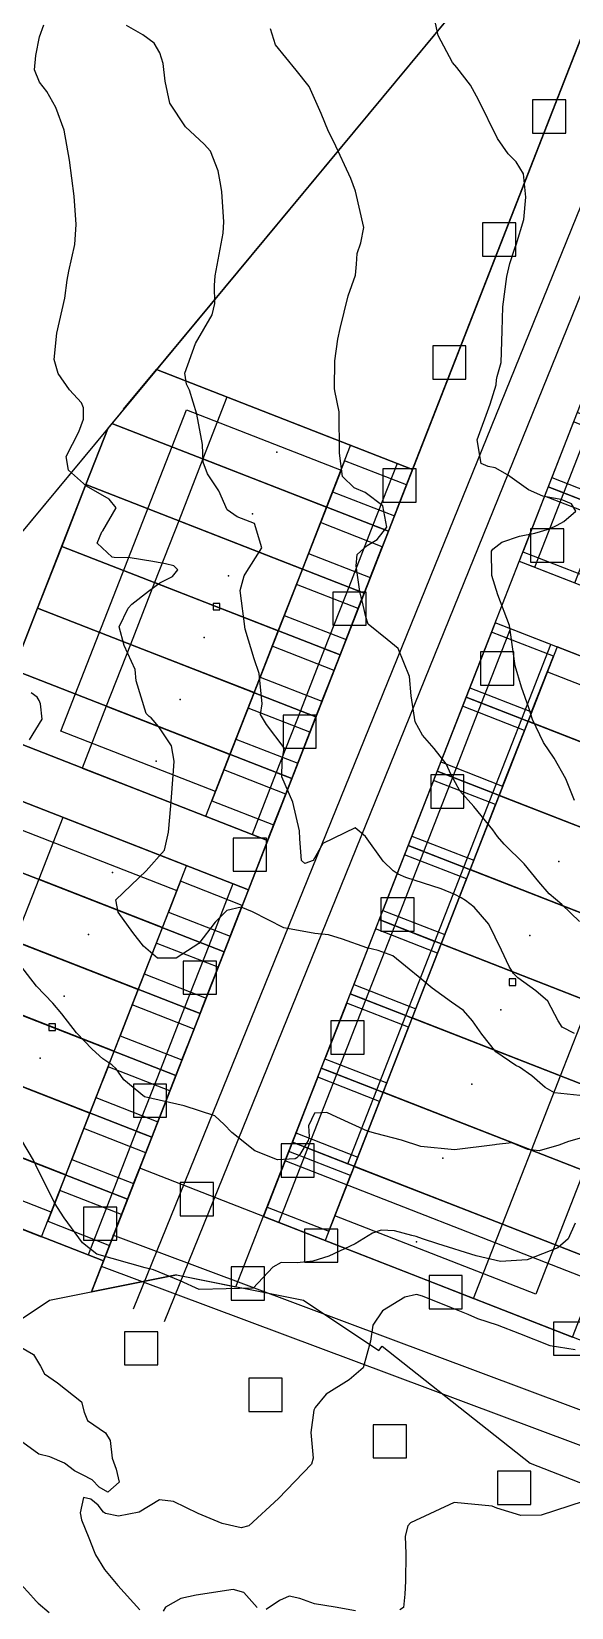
# Model space of a CAD drawing. Header units: feet. Extents: x 1313709 to 1317500, y 405869 to 411659.
# Drawn here: x 1315942.6 to 1316105.3, y 409114.9 to 409589.8 of the extents above; entities that cross this region are included whole.
import ezdxf

# ---------------------------------------------------------------- set-up
doc = ezdxf.new("R2010")
doc.units = ezdxf.units.FT
for name, color, linetype in [('A-BLDG-OTLN', 3, 'CONTINUOUS'), ('C-LOD', 30, 'CONTINUOUS'), ('C-PROP', 6, 'CONTINUOUS'), ('C-PVMT', 8, 'CONTINUOUS'), ('C-SWM', 92, 'CONTINUOUS'), ('C-TOPO-MAJR', 32, 'CONTINUOUS'), ('C-TOPO-SPOT', 7, 'CONTINUOUS'), ('C-UTIL', 4, 'CONTINUOUS'), ('L-PLNT-TREE', 90, 'CONTINUOUS')]:
    doc.layers.add(name, color=color, linetype=linetype)

msp = doc.modelspace()

# ---------------------------------------------------------------- linework, layer by layer
at = {"layer": 'A-BLDG-OTLN'}
for points in [[(1315994.25, 409461), (1316031.51, 409446.45), (1316038.78, 409465.08), (1316001.52, 409479.63), (1315994.25, 409461)], [(1315986.98, 409442.37), (1316024.24, 409427.82), (1316031.51, 409446.45), (1315994.25, 409461), (1315986.98, 409442.37)], [(1315979.71, 409423.74), (1316016.97, 409409.19), (1316024.24, 409427.82), (1315986.98, 409442.37), (1315979.71, 409423.74)], [(1315972.43, 409405.11), (1316009.69, 409390.56), (1316016.97, 409409.19), (1315979.71, 409423.74), (1315972.43, 409405.11)], [(1315965.16, 409386.48), (1316002.42, 409371.93), (1316009.69, 409390.56), (1315972.43, 409405.11), (1315965.16, 409386.48)], [(1316092.22, 409381.97), (1316136.93, 409364.51), (1316145.66, 409386.87), (1316100.95, 409404.33), (1316092.22, 409381.97)], [(1315957.89, 409367.85), (1315995.15, 409353.3), (1316002.42, 409371.93), (1315965.16, 409386.48), (1315957.89, 409367.85)], [(1316083.49, 409359.61), (1316128.2, 409342.16), (1316136.93, 409364.51), (1316092.22, 409381.97), (1316083.49, 409359.61)], [(1316074.76, 409337.26), (1316119.47, 409319.8), (1316128.2, 409342.16), (1316083.49, 409359.61), (1316074.76, 409337.26)], [(1315944.8, 409334.32), (1315982.06, 409319.77), (1315989.33, 409338.4), (1315952.07, 409352.95), (1315944.8, 409334.32)], [(1315937.52, 409315.69), (1315974.78, 409301.14), (1315982.06, 409319.77), (1315944.8, 409334.32), (1315937.52, 409315.69)], [(1316066.04, 409314.9), (1316110.75, 409297.44), (1316119.47, 409319.8), (1316074.76, 409337.26), (1316066.04, 409314.9)], [(1315930.25, 409297.05), (1315967.51, 409282.5), (1315974.78, 409301.14), (1315937.52, 409315.69), (1315930.25, 409297.05)], [(1316057.31, 409292.54), (1316102.02, 409275.09), (1316110.75, 409297.44), (1316066.04, 409314.9), (1316057.31, 409292.54)], [(1315922.97, 409278.42), (1315960.23, 409263.87), (1315967.51, 409282.5), (1315930.25, 409297.05), (1315922.97, 409278.42)], [(1316048.58, 409270.19), (1316093.29, 409252.73), (1316102.02, 409275.09), (1316057.31, 409292.54), (1316048.58, 409270.19)], [(1315915.7, 409259.79), (1315952.96, 409245.24), (1315960.23, 409263.87), (1315922.97, 409278.42), (1315915.7, 409259.79)], [(1316039.85, 409247.83), (1316084.56, 409230.37), (1316093.29, 409252.73), (1316048.58, 409270.19), (1316039.85, 409247.83)], [(1315908.43, 409241.16), (1315945.69, 409226.61), (1315952.96, 409245.24), (1315915.7, 409259.79), (1315908.43, 409241.16)], [(1316031.12, 409225.47), (1316061.71, 409213.53), (1316075.83, 409208.02), (1316084.56, 409230.37), (1316039.85, 409247.83), (1316031.12, 409225.47)]]:
    msp.add_lwpolyline(points, close=True, dxfattribs=at)
at = {"layer": 'C-LOD'}
msp.add_lwpolyline([(1316291.2, 409884.24), (1316216.73, 409772.84), (1315863.58, 409347.29), (1315852.13, 409339.64), (1315844.49, 409328.19), (1315828.99, 409312.67), (1315844.99, 409288.74), (1315852.6, 409250.47), (1315844.99, 409212.2), (1315827.76, 409173.4), (1315827.76, 409173.4), (1315835.16, 409145.07), (1315838.85, 409104.81)], dxfattribs=at)
at = {"layer": 'C-PROP'}
for points in [[(1315970.4, 409476.01), (1315980.29, 409487.92), (1316057.41, 409457.81), (1316052.89, 409446.24), (1316148.12, 409690.16), (1316216.73, 409772.84), (1315970.4, 409476.01)], [(1315966.83, 409471.71), (1316050.14, 409439.18), (1316057.41, 409457.81), (1315980.29, 409487.92), (1315966.83, 409471.71)], [(1315951.48, 409378.94), (1315989.3, 409475.82), (1316035.88, 409457.63), (1315998.06, 409360.76), (1315951.48, 409378.94)], [(1315959.03, 409453.28), (1316042.87, 409420.55), (1316050.14, 409439.18), (1315966.83, 409471.71), (1315965.7, 409470.34), (1315959.03, 409453.28)], [(1316098.32, 409452.58), (1316098.32, 409452.58), (1316098.32, 409452.58), (1316191.47, 409416.22), (1316200.2, 409438.57), (1316107.05, 409474.94), (1316098.32, 409452.58)], [(1315951.76, 409434.65), (1316035.59, 409401.92), (1316042.87, 409420.55), (1315959.03, 409453.28), (1315951.76, 409434.65)], [(1316089.59, 409430.23), (1316182.74, 409393.86), (1316191.47, 409416.22), (1316098.32, 409452.58), (1316089.59, 409430.23)], [(1315944.49, 409416.02), (1316028.32, 409383.29), (1316035.59, 409401.92), (1315951.76, 409434.65), (1315944.49, 409416.02)], [(1315937.21, 409397.39), (1316021.05, 409364.66), (1316028.32, 409383.29), (1315944.49, 409416.02), (1315937.21, 409397.39)], [(1315997.34, 409415.47), (1315999.34, 409415.47), (1315999.34, 409417.47), (1315997.34, 409417.47), (1315997.34, 409415.47)], [(1316073.59, 409389.24), (1316166.74, 409352.87), (1316175.47, 409375.23), (1316082.32, 409411.6), (1316073.59, 409389.24)], [(1315929.94, 409378.76), (1316013.77, 409346.03), (1316021.05, 409364.66), (1315937.21, 409397.39), (1315929.94, 409378.76)], [(1316034.03, 409232.92), (1316098.04, 409396.87), (1316158.59, 409373.23), (1316094.58, 409209.28), (1316034.03, 409232.92)], [(1316064.86, 409366.88), (1316158.01, 409330.52), (1316166.74, 409352.87), (1316073.59, 409389.24), (1316064.86, 409366.88)], [(1316056.14, 409344.53), (1316056.14, 409344.53), (1316056.14, 409344.53), (1316149.28, 409308.16), (1316158.01, 409330.52), (1316064.86, 409366.88), (1316056.14, 409344.53)], [(1315916.85, 409345.23), (1316000.68, 409312.5), (1316007.96, 409331.13), (1315924.12, 409363.86), (1315916.85, 409345.23)], [(1315902.02, 409252.25), (1315939.84, 409349.13), (1315986.42, 409330.95), (1315948.6, 409234.07), (1315902.02, 409252.25)], [(1315909.57, 409326.6), (1315993.41, 409293.87), (1315994.1, 409295.63), (1316000.68, 409312.5), (1315916.85, 409345.23), (1315909.57, 409326.6)], [(1316047.41, 409322.17), (1316047.41, 409322.17), (1316047.41, 409322.17), (1316140.56, 409285.8), (1316149.28, 409308.16), (1316056.14, 409344.53), (1316047.41, 409322.17)], [(1315902.3, 409307.96), (1315986.13, 409275.23), (1315992.72, 409292.11), (1315993.41, 409293.87), (1315909.57, 409326.6), (1315902.3, 409307.96)], [(1316038.68, 409299.81), (1316038.68, 409299.81), (1316038.68, 409299.81), (1316131.83, 409263.45), (1316140.56, 409285.8), (1316047.41, 409322.17), (1316038.68, 409299.81)], [(1315895.03, 409289.33), (1315978.86, 409256.6), (1315986.13, 409275.23), (1315902.3, 409307.96), (1315895.03, 409289.33)], [(1316086.58, 409302.36), (1316088.58, 409302.36), (1316088.58, 409304.36), (1316086.58, 409304.36), (1316086.58, 409302.36)], [(1316029.95, 409277.46), (1316123.1, 409241.09), (1316131.83, 409263.45), (1316038.68, 409299.81), (1316029.95, 409277.46)], [(1315947.88, 409288.78), (1315949.88, 409288.78), (1315949.88, 409290.78), (1315947.88, 409290.78), (1315947.88, 409288.78)], [(1315887.75, 409270.7), (1315971.59, 409237.97), (1315978.86, 409256.6), (1315895.03, 409289.33), (1315887.75, 409270.7)], [(1316021.22, 409255.1), (1316114.37, 409218.73), (1316123.1, 409241.09), (1316029.95, 409277.46), (1316021.22, 409255.1)], [(1315880.48, 409252.07), (1315964.32, 409219.34), (1315971.59, 409237.97), (1315887.75, 409270.7), (1315880.48, 409252.07)], [(1316012.5, 409232.74), (1316061.71, 409213.53), (1316105.64, 409196.38), (1316114.37, 409218.73), (1316021.22, 409255.1), (1316012.5, 409232.74)]]:
    msp.add_lwpolyline(points, close=True, dxfattribs=at)
at = {"layer": 'C-PVMT'}
for points in [[(1315960.68, 409210.03), (1315986.33, 409215.13), (1316004.23, 409211.57), (1316232.62, 409796.6), (1316216.73, 409772.84), (1316148.12, 409690.16), (1315960.68, 409210.03)], [(1316098.32, 409452.58), (1316102.97, 409450.76), (1316111.7, 409473.12), (1316107.05, 409474.94), (1316098.32, 409452.58)], [(1316098.32, 409452.58), (1316115.08, 409446.04), (1316123.81, 409468.4), (1316107.05, 409474.94), (1316098.32, 409452.58)], [(1316099.41, 409455.38), (1316118.04, 409448.1), (1316124.58, 409464.87), (1316105.96, 409472.14), (1316099.41, 409455.38)], [(1316033.33, 409451.11), (1316051.96, 409443.84), (1316055.59, 409453.15), (1316036.97, 409460.43), (1316033.33, 409451.11)], [(1316045.49, 409441), (1316050.14, 409439.18), (1316057.41, 409457.81), (1316052.76, 409459.63), (1316045.49, 409441)], [(1316089.59, 409430.23), (1316094.25, 409428.41), (1316102.97, 409450.76), (1316098.32, 409452.58), (1316089.59, 409430.23)], [(1316089.59, 409430.23), (1316106.35, 409423.69), (1316115.08, 409446.04), (1316098.32, 409452.58), (1316089.59, 409430.23)], [(1316090.68, 409433.02), (1316109.31, 409425.75), (1316115.85, 409442.52), (1316097.23, 409449.79), (1316090.81, 409433.37), (1316090.68, 409433.02)], [(1316026.06, 409432.48), (1316044.69, 409425.21), (1316046.51, 409429.87), (1316048.32, 409434.52), (1316029.69, 409441.8), (1316026.06, 409432.48)], [(1316038.21, 409422.37), (1316042.87, 409420.55), (1316044.88, 409425.71), (1316050.14, 409439.18), (1316045.49, 409441), (1316038.21, 409422.37)], [(1316018.78, 409413.85), (1316037.41, 409406.58), (1316039.23, 409411.24), (1316041.05, 409415.89), (1316022.42, 409423.17), (1316018.78, 409413.85)], [(1316030.94, 409403.74), (1316035.59, 409401.92), (1316042, 409418.32), (1316042.87, 409420.55), (1316038.21, 409422.37), (1316030.94, 409403.74)], [(1316073.59, 409389.24), (1316078.25, 409387.42), (1316086.97, 409409.78), (1316082.32, 409411.6), (1316073.59, 409389.24)], [(1316073.59, 409389.24), (1316090.35, 409382.7), (1316099.08, 409405.06), (1316082.32, 409411.6), (1316073.59, 409389.24)], [(1316011.51, 409395.22), (1316030.14, 409387.95), (1316033.77, 409397.26), (1316015.15, 409404.54), (1316011.51, 409395.22)], [(1316074.68, 409392.03), (1316093.31, 409384.76), (1316099.85, 409401.53), (1316081.23, 409408.8), (1316075.29, 409393.6), (1316074.68, 409392.03)], [(1316023.67, 409385.11), (1316028.32, 409383.29), (1316035.59, 409401.92), (1316030.94, 409403.74), (1316023.67, 409385.11)], [(1316004.24, 409376.59), (1316022.87, 409369.32), (1316026.5, 409378.63), (1316007.87, 409385.91), (1316004.24, 409376.59)], [(1316064.86, 409366.88), (1316069.52, 409365.06), (1316078.25, 409387.42), (1316073.59, 409389.24), (1316064.86, 409366.88)], [(1316064.86, 409366.88), (1316081.62, 409360.34), (1316090.35, 409382.7), (1316073.59, 409389.24), (1316064.86, 409366.88)], [(1316065.95, 409369.68), (1316084.58, 409362.4), (1316091.13, 409379.17), (1316072.5, 409386.45), (1316065.95, 409369.68)], [(1316016.39, 409366.48), (1316021.05, 409364.66), (1316028.32, 409383.29), (1316023.67, 409385.11), (1316016.39, 409366.48)], [(1315996.96, 409357.96), (1316015.59, 409350.69), (1316019.23, 409360), (1316000.6, 409367.28), (1315996.96, 409357.96)], [(1316009.12, 409347.85), (1316013.77, 409346.03), (1316021.05, 409364.66), (1316016.39, 409366.48), (1316009.12, 409347.85)], [(1316056.14, 409344.53), (1316060.79, 409342.71), (1316069.52, 409365.06), (1316064.86, 409366.88), (1316056.14, 409344.53)], [(1316056.14, 409344.53), (1316072.9, 409337.99), (1316081.62, 409360.34), (1316064.86, 409366.88), (1316056.14, 409344.53)], [(1316057.23, 409347.32), (1316075.85, 409340.05), (1316082.4, 409356.82), (1316063.77, 409364.09), (1316057.23, 409347.32)], [(1316047.41, 409322.17), (1316052.06, 409320.35), (1316060.79, 409342.71), (1316056.14, 409344.53), (1316047.41, 409322.17)], [(1316047.41, 409322.17), (1316064.17, 409315.63), (1316072.9, 409337.99), (1316056.14, 409344.53), (1316047.41, 409322.17)], [(1316048.5, 409324.97), (1316067.12, 409317.69), (1316073.67, 409334.46), (1316055.05, 409341.73), (1316048.5, 409324.97)], [(1315983.87, 409324.43), (1316002.5, 409317.16), (1316006.14, 409326.47), (1315987.51, 409333.75), (1315983.87, 409324.43)], [(1315996.03, 409314.32), (1316000.68, 409312.5), (1316007.96, 409331.13), (1316003.3, 409332.95), (1315996.03, 409314.32)], [(1316038.68, 409299.81), (1316043.33, 409297.99), (1316052.06, 409320.35), (1316047.41, 409322.17), (1316038.68, 409299.81)], [(1316038.68, 409299.81), (1316055.44, 409293.27), (1316064.17, 409315.63), (1316047.41, 409322.17), (1316038.68, 409299.81)], [(1316039.77, 409302.61), (1316058.4, 409295.33), (1316064.94, 409312.1), (1316046.32, 409319.37), (1316039.77, 409302.61)], [(1315976.6, 409305.8), (1315995.23, 409298.53), (1315995.7, 409299.73), (1315998.86, 409307.84), (1315980.24, 409315.12), (1315976.6, 409305.8)], [(1315988.76, 409295.69), (1315993.41, 409293.87), (1315994.1, 409295.63), (1316000.68, 409312.5), (1315996.03, 409314.32), (1315988.76, 409295.69)], [(1315969.33, 409287.17), (1315987.95, 409279.89), (1315991.59, 409289.21), (1315972.96, 409296.48), (1315969.33, 409287.17)], [(1315981.48, 409277.05), (1315986.13, 409275.23), (1315992.72, 409292.11), (1315993.41, 409293.87), (1315988.76, 409295.69), (1315981.48, 409277.05)], [(1316029.95, 409277.46), (1316034.61, 409275.64), (1316043.33, 409297.99), (1316038.68, 409299.81), (1316029.95, 409277.46)], [(1316029.95, 409277.46), (1316046.71, 409270.92), (1316055.44, 409293.27), (1316038.68, 409299.81), (1316029.95, 409277.46)], [(1316031.04, 409280.25), (1316049.67, 409272.98), (1316056.21, 409289.75), (1316037.59, 409297.02), (1316031.17, 409280.6), (1316031.04, 409280.25)], [(1315962.05, 409268.53), (1315980.68, 409261.26), (1315984.31, 409270.57), (1315965.69, 409277.85), (1315962.05, 409268.53)], [(1315974.21, 409258.42), (1315978.86, 409256.6), (1315986.13, 409275.23), (1315981.48, 409277.05), (1315974.21, 409258.42)], [(1316021.22, 409255.1), (1316025.88, 409253.28), (1316034.61, 409275.64), (1316029.95, 409277.46), (1316021.22, 409255.1)], [(1316021.22, 409255.1), (1316037.98, 409248.56), (1316046.71, 409270.92), (1316029.95, 409277.46), (1316021.22, 409255.1)], [(1316022.31, 409257.89), (1316040.94, 409250.62), (1316047.49, 409267.39), (1316028.86, 409274.66), (1316022.31, 409257.89)], [(1315954.78, 409249.9), (1315973.41, 409242.63), (1315977.04, 409251.94), (1315958.42, 409259.22), (1315954.78, 409249.9)], [(1315966.93, 409239.79), (1315971.59, 409237.97), (1315978.86, 409256.6), (1315974.21, 409258.42), (1315966.93, 409239.79)], [(1316012.5, 409232.74), (1316017.15, 409230.92), (1316025.88, 409253.28), (1316021.22, 409255.1), (1316012.5, 409232.74)], [(1316012.5, 409232.74), (1316061.71, 409213.53), (1316105.64, 409196.38), (1316112.19, 409213.15), (1316019.04, 409249.51), (1316012.5, 409232.74)], [(1316013.59, 409235.54), (1316032.21, 409228.26), (1316038.76, 409245.03), (1316020.13, 409252.31), (1316013.59, 409235.54)], [(1315960.68, 409210.03), (1315960.68, 409210.03), (1315986.33, 409215.13), (1316024.6, 409207.52), (1316047.29, 409192.36), (1316048.29, 409193.62), (1316092.88, 409158.42), (1316221.51, 409108.2), (1316236.06, 409145.46), (1315975.23, 409247.29), (1315960.68, 409210.03)], [(1315947.51, 409231.27), (1315966.14, 409224), (1315967.95, 409228.65), (1315969.77, 409233.31), (1315951.14, 409240.59), (1315947.51, 409231.27)], [(1315959.66, 409221.16), (1315964.32, 409219.34), (1315968.63, 409230.38), (1315971.59, 409237.97), (1315966.93, 409239.79), (1315959.66, 409221.16)]]:
    msp.add_lwpolyline(points, close=True, dxfattribs=at)
at = {"layer": 'C-SWM'}
for points in [[(1315937.21, 409397.39), (1315944.49, 409416.02), (1315959.03, 409453.28), (1315965.7, 409470.34), (1315966.49, 409471.3), (1315863.58, 409347.29)], [(1315924.12, 409363.86), (1316007.96, 409331.13), (1316017.56, 409355.73), (1316013.77, 409346.03), (1315929.94, 409378.76)], [(1315915.62, 409185.84), (1315948.06, 409207.52), (1315986.33, 409215.13), (1315960.68, 409210.03), (1315964.32, 409219.34), (1315880.48, 409252.07)]]:
    msp.add_lwpolyline(points, dxfattribs=at)
at = {"layer": 'C-TOPO-MAJR'}
for points in [[(1316106.26, 409358.1), (1316103.62, 409364.58), (1316100.07, 409370.84), (1316096.85, 409375.51), (1316093.54, 409382.46), (1316092.5, 409386.01), (1316090.29, 409392.23), (1316088.32, 409398.61), (1316087.82, 409402.28), (1316086.61, 409410.77), (1316083.12, 409420), (1316081.31, 409425.85), (1316081.25, 409433.18), (1316081.63, 409433.84), (1316084.29, 409435.87), (1316089.63, 409437.74), (1316094.31, 409438.62), (1316098.66, 409439.93), (1316101.04, 409441.06), (1316103.01, 409442.15), (1316106.66, 409445.23), (1316105.29, 409447.44), (1316102.19, 409448.75), (1316099.28, 409449.3), (1316096.69, 409449.78), (1316092.35, 409451.7), (1316086.01, 409456.24), (1316082.37, 409458.28), (1316080.2, 409458.7), (1316078.08, 409459.6), (1316076.87, 409466.78), (1316080.85, 409477.45), (1316082.6, 409483.28), (1316082.76, 409484.86), (1316082.97, 409485.8), (1316084.13, 409490.08), (1316084.4, 409499.62), (1316084.62, 409506.79), (1316085.83, 409515.95), (1316086.76, 409519.84), (1316088.39, 409524.75), (1316088.69, 409525.51), (1316090.97, 409533.16), (1316091.56, 409539.87), (1316090.88, 409546.93), (1316088.69, 409550.51), (1316086.23, 409552.87), (1316083.02, 409557.5), (1316077.3, 409569.17), (1316074.89, 409573.61), (1316070.81, 409578.95), (1316069.49, 409580.46), (1316065.11, 409588.54), (1316063.46, 409596.51)], [(1316107.82, 409269.19), (1316100.24, 409270), (1316097.34, 409271.59), (1316093.38, 409275.08), (1316089.63, 409277.76), (1316088.55, 409278.25), (1316082.54, 409282.31), (1316078.32, 409287.62), (1316075.5, 409291.72), (1316072.74, 409294.81), (1316069.14, 409297.26), (1316063.38, 409301.5), (1316060.23, 409304.16), (1316055.31, 409308.14), (1316051.52, 409311.26), (1316047.07, 409312.9), (1316043.7, 409313.64), (1316036.29, 409316.32), (1316032.1, 409317.6), (1316027.98, 409318), (1316018.63, 409319.7), (1316009.24, 409324.53), (1316005.79, 409325.92), (1316001.51, 409324.88), (1315997.94, 409321.42), (1315993.09, 409314.96), (1315986.24, 409310.6), (1315980.64, 409310.58), (1315976.35, 409314.15), (1315973.18, 409318.25), (1315968.77, 409324.37), (1315968, 409328.11), (1315977.22, 409336.83), (1315982.71, 409343.09), (1315983.89, 409348.51), (1315984.61, 409356.43), (1315985.45, 409366.97), (1315985.59, 409369.87), (1315984.86, 409374.54), (1315980.98, 409380.3), (1315978.64, 409382.93), (1315978.11, 409383.38), (1315977.13, 409384.28), (1315974.15, 409394.11), (1315973.88, 409397.53), (1315970.58, 409404.79), (1315969.05, 409410.43), (1315971.72, 409416.03), (1315972.9, 409417.23), (1315977.89, 409421.17), (1315981.26, 409423.64), (1315984.13, 409425.05), (1315985.16, 409425.6), (1315986.68, 409427.6), (1315985.55, 409428.81), (1315983.04, 409429.35), (1315979.22, 409430.1), (1315972.34, 409431.19), (1315967.56, 409431.26), (1315966.95, 409431.4), (1315962.44, 409435.57), (1315963.8, 409439), (1315964.11, 409439.28), (1315968.1, 409446.23), (1315965.99, 409448.9), (1315959.25, 409452.76), (1315953.77, 409457.59), (1315953.12, 409461.74), (1315956.86, 409469.15), (1315958.29, 409472.97), (1315958.32, 409476.38), (1315957.66, 409477.9), (1315954.1, 409481.8), (1315950.62, 409486.72), (1315949.49, 409490.97), (1315950.26, 409498.85), (1315952.71, 409509.4), (1315953.4, 409514.85), (1315953.84, 409517.52), (1315955.64, 409525.61), (1315956.14, 409531.6), (1315955.53, 409540.14), (1315954.11, 409551.03), (1315952.43, 409560.04), (1315950, 409566.84), (1315947.24, 409571.72), (1315945.07, 409574.47), (1315943.58, 409578.25), (1315943.98, 409582.51), (1315945.02, 409588.18), (1315946.38, 409591.77)], [(1316106.21, 409287.88), (1316102.54, 409289.76), (1316101.31, 409291.71), (1316098.22, 409297.56), (1316094.62, 409300.68), (1316089.18, 409304.62), (1316087.87, 409305.92), (1316086.5, 409308.03), (1316084.27, 409313), (1316080.43, 409320.8), (1316075.99, 409325.96), (1316073.41, 409327.98), (1316072.11, 409328.77), (1316070.13, 409329.77), (1316066.1, 409331.46), (1316055.41, 409334.88), (1316053.09, 409335.82), (1316051.58, 409336.85), (1316048.55, 409339.78), (1316043.24, 409347.24), (1316040.13, 409349.83), (1316030.42, 409345.13), (1316027.48, 409340), (1316024.99, 409339.1), (1316023.99, 409339.95), (1316023.44, 409346.56), (1316023.33, 409348.96), (1316021.35, 409357.61), (1316018.07, 409365.17), (1316018.17, 409369.93), (1316018.78, 409373.9), (1316013.44, 409381.01), (1316011.62, 409384.02), (1316012.13, 409387.19), (1316011.24, 409396.3), (1316009.71, 409400.72), (1316006.98, 409409.69), (1316005.47, 409421.35), (1316006.74, 409425.79), (1316007.05, 409426.23), (1316012.06, 409434.19), (1316009.77, 409441.51), (1316004.57, 409443.5), (1316001.59, 409445.69), (1315999.06, 409451.35), (1315995.62, 409456.46), (1315994.33, 409460.02), (1315994.13, 409465.31), (1315992.46, 409474.43), (1315990.27, 409481.69), (1315989.33, 409483.53), (1315988.83, 409486.83), (1315992, 409495.78), (1315994.54, 409500.08), (1315997.11, 409504.41), (1315997.91, 409507.78), (1315997.78, 409513.24), (1315998, 409516.15), (1316000.35, 409529.04), (1316000.61, 409532.44), (1315999.97, 409541.51), (1315999.72, 409543.41), (1315998.88, 409547.82), (1315996.59, 409553.77), (1315994.68, 409555.82), (1315989.03, 409561.02), (1315984.28, 409568.17), (1315982.87, 409574.85), (1315982.26, 409580.14), (1315981.26, 409583.34), (1315979.57, 409586.24), (1315976.21, 409588.8), (1315971.26, 409591.63)], [(1316107.77, 409321.57), (1316102.36, 409326.72), (1316098.62, 409329.94), (1316095.51, 409333.6), (1316091.08, 409338.97), (1316085.02, 409344.94), (1316083.05, 409347.2), (1316081.62, 409349.22), (1316075.91, 409356.23), (1316071.63, 409360.95), (1316069.04, 409365.85), (1316067.55, 409369.08), (1316063.99, 409373.71), (1316060.4, 409377.78), (1316058.27, 409381.75), (1316057.06, 409389.63), (1316056.48, 409395.38), (1316053.11, 409403.86), (1316049.75, 409406.62), (1316044.07, 409411.19), (1316043.38, 409413.38), (1316042.55, 409416.89), (1316041.58, 409421.09), (1316040.43, 409428.73), (1316040.79, 409432.22), (1316043.78, 409434.94), (1316046.8, 409436.68), (1316049.72, 409440.47), (1316048.49, 409446.83), (1316043.13, 409450.84), (1316039.85, 409452.25), (1316036.3, 409455.69), (1316035.42, 409462.7), (1316035.36, 409475.21), (1316033.98, 409481.47), (1316033.87, 409482.21), (1316034.06, 409490.5), (1316034.95, 409497.08), (1316035.59, 409500.29), (1316038.05, 409510.18), (1316040.2, 409516.4), (1316040.57, 409519.68), (1316040.76, 409522.93), (1316041.9, 409526.07), (1316042.79, 409530.76), (1316040.28, 409541.65), (1316038.83, 409545.52), (1316033.7, 409556.49), (1316032.14, 409559.63), (1316029.95, 409565.09), (1316026.31, 409573.21), (1316022.37, 409578.11), (1316016.1, 409585.79), (1316014.67, 409590.55)], [(1315942.06, 409376.39), (1315945.83, 409382.58), (1315945.3, 409387.23), (1315944.97, 409388.21), (1315944.36, 409389.24), (1315942.53, 409390.46)], [(1316113.92, 409258), (1316104.44, 409255.31), (1316101.54, 409254.26), (1316095.61, 409252.46), (1316092.19, 409252.94), (1316087.39, 409254.92), (1316082.77, 409254.46), (1316082.22, 409254.31), (1316070.02, 409252.83), (1316059.89, 409253.78), (1316054.15, 409255.72), (1316046.39, 409257.76), (1316043.89, 409258.45), (1316034.66, 409262.6), (1316031.6, 409264.08), (1316027.89, 409263.87), (1316026.11, 409260.03), (1316026.31, 409256.82), (1316025.97, 409255.6), (1316023.47, 409251.4), (1316022.52, 409250.39), (1316022.02, 409250.14), (1316016.76, 409249.78), (1316009.87, 409252.55), (1316002.95, 409258.01), (1316000.64, 409260.42), (1315997.84, 409263.08), (1315988.67, 409266.02), (1315976.66, 409268.73), (1315970.47, 409273.88), (1315968.18, 409277.19), (1315966.83, 409278.41), (1315964.12, 409280.27), (1315960.87, 409283.17), (1315956.2, 409288.06), (1315951.76, 409293.74), (1315949.07, 409296.96), (1315944.09, 409302.09), (1315937.76, 409310.42)], [(1316106.38, 409230.75), (1316104.27, 409225.94), (1316101.17, 409223.31), (1316091.99, 409219.65), (1316083.88, 409219.2), (1316076.56, 409220.84), (1316065.02, 409224.45), (1316060.38, 409226.03), (1316058.49, 409226.68), (1316057.25, 409227.03), (1316052, 409228.35), (1316047.93, 409228.64), (1316045.35, 409227.67), (1316040.11, 409224.45), (1316032.23, 409220.8), (1316027.38, 409219.27), (1316022.67, 409218.74), (1316017.82, 409218.81), (1316015.36, 409217.41), (1316009.43, 409211.13), (1315993.17, 409210.77), (1315987.44, 409213.29), (1315979.39, 409216.62), (1315976.91, 409217.27), (1315962.34, 409221.39), (1315957.96, 409224.79), (1315952.46, 409232.29), (1315949.52, 409236.83), (1315943.95, 409248.16), (1315943.21, 409249.65), (1315936.24, 409261.5)], [(1316106.41, 409192.56), (1316098.9, 409193.73), (1316089.74, 409197.34), (1316083.05, 409199.95), (1316077.08, 409201.9), (1316074.18, 409203.14), (1316069.21, 409205.17), (1316060.42, 409208.75), (1316058.59, 409209.26), (1316055.06, 409208.38), (1316048.33, 409204.34), (1316045.43, 409199.98), (1316044.77, 409195.15), (1316042.53, 409187.11), (1316038.35, 409183.52), (1316031.36, 409179.16), (1316028.11, 409175.21), (1316027.69, 409174.34), (1316026.79, 409167.64), (1316027.47, 409159.85), (1316027.02, 409158.1), (1316017.01, 409147.72), (1316008.09, 409139.51), (1316005.84, 409138.92), (1316000.1, 409140.23), (1315992.89, 409143.27), (1315985.38, 409146.89), (1315981.24, 409147.32), (1315975.05, 409143.58), (1315968.87, 409142.4), (1315964.88, 409143.25), (1315964.36, 409143.64), (1315962.7, 409145.74), (1315960.48, 409147.56), (1315958.34, 409148.08), (1315957.26, 409143.41), (1315957.71, 409141.33), (1315959.89, 409135.89), (1315961.51, 409131.76), (1315961.94, 409130.77), (1315964.67, 409126.37), (1315968.62, 409121.49), (1315975.24, 409114.21)], [(1315937.48, 409194.47), (1315943.22, 409191.15), (1315945.34, 409187.61)], [(1315945.34, 409187.61), (1315946.57, 409185.32), (1315950.47, 409182.63), (1315957.68, 409176.84), (1315958.47, 409173.8), (1315959.49, 409171.29), (1315964.95, 409167.49), (1315966.37, 409165.2), (1315966.94, 409159.89), (1315968.16, 409156.6), (1315969.02, 409152.66), (1315965.63, 409149.62), (1315962.97, 409151.15), (1315960.94, 409153.33), (1315957.98, 409154.85), (1315955.63, 409156.11), (1315952.6, 409158.41), (1315948.14, 409160.33), (1315944.85, 409161.07), (1315940.04, 409164.58)], [(1316108.83, 409146.82), (1316096.16, 409142.72), (1316090.03, 409142.58), (1316082.83, 409144.86), (1316081.4, 409145.39), (1316069.92, 409146.52), (1316056.84, 409140.37), (1316055.99, 409139.47), (1316055.22, 409136.4), (1316055.4, 409131.11), (1316055.31, 409122.82), (1316055.13, 409118.91), (1316054.74, 409114.95), (1316053.65, 409114.23)], [(1315928.39, 409132.07), (1315935.7, 409125.29), (1315940.19, 409121.03), (1315941.52, 409119.59), (1315944.04, 409116.77), (1315944.68, 409116.22), (1315947.98, 409113.43)], [(1316010.57, 409114.91), (1316006.65, 409119.42), (1316003.37, 409120.36), (1315992.29, 409118.63), (1315987.59, 409117.61), (1315982.96, 409115.05), (1315982.27, 409113.78)], [(1316040.27, 409113.9), (1316034.16, 409114.96), (1316027.87, 409116.02), (1316023.49, 409117.6), (1316020.28, 409118.36), (1316017.37, 409116.99), (1316013.38, 409114.27)]]:
    msp.add_lwpolyline(points, dxfattribs=at)
at = {"layer": 'C-TOPO-SPOT'}
for p in [(1316016.52, 409463.04, 215), (1316009.25, 409444.41, 213), (1316001.97, 409425.78, 213), (1315994.7, 409407.15, 213), (1315987.43, 409388.52, 211), (1315980.15, 409369.89, 211), (1316101.48, 409339.7, 215), (1315967.06, 409336.36, 211), (1315959.79, 409317.73, 211), (1316092.76, 409317.35, 213), (1315952.51, 409299.09, 209), (1316084.03, 409294.99, 211), (1315945.24, 409280.46, 209), (1316075.3, 409272.64, 211), (1316066.57, 409250.28, 209), (1316058.62, 409225.04, 207)]:
    msp.add_point(p, dxfattribs=at)
at = {"layer": 'C-UTIL'}
for points in [[(1315973.39, 409204.87), (1316216.05, 409803.32)], [(1315982.66, 409201.12), (1316225.32, 409799.56)], [(1315967.08, 409227.15), (1316229.87, 409128.9)], [(1315963.58, 409217.78), (1316226.37, 409119.53)]]:
    msp.add_lwpolyline(points, dxfattribs=at)
at = {"layer": 'L-PLNT-TREE'}
for points in [[(1316093.58, 409559.17), (1316103.58, 409559.17), (1316103.58, 409569.17), (1316093.58, 409569.17), (1316093.58, 409559.17)], [(1316078.55, 409522.1), (1316088.55, 409522.1), (1316088.55, 409532.1), (1316078.55, 409532.1), (1316078.55, 409522.1)], [(1316063.51, 409485.03), (1316073.51, 409485.03), (1316073.51, 409495.03), (1316063.51, 409495.03), (1316063.51, 409485.03)], [(1316048.48, 409447.96), (1316058.48, 409447.96), (1316058.48, 409457.96), (1316048.48, 409457.96), (1316048.48, 409447.96)], [(1316092.97, 409429.92), (1316102.97, 409429.92), (1316102.97, 409439.92), (1316092.97, 409439.92), (1316092.97, 409429.92)], [(1316033.45, 409410.89), (1316043.45, 409410.89), (1316043.45, 409420.89), (1316033.45, 409420.89), (1316033.45, 409410.89)], [(1316077.94, 409392.85), (1316087.94, 409392.85), (1316087.94, 409402.85), (1316077.94, 409402.85), (1316077.94, 409392.85)], [(1316018.42, 409373.82), (1316028.42, 409373.82), (1316028.42, 409383.82), (1316018.42, 409383.82), (1316018.42, 409373.82)], [(1316062.9, 409355.79), (1316072.9, 409355.79), (1316072.9, 409365.79), (1316062.9, 409365.79), (1316062.9, 409355.79)], [(1316003.39, 409336.75), (1316013.39, 409336.75), (1316013.39, 409346.75), (1316003.39, 409346.75), (1316003.39, 409336.75)], [(1316047.87, 409318.72), (1316057.87, 409318.72), (1316057.87, 409328.72), (1316047.87, 409328.72), (1316047.87, 409318.72)], [(1315988.36, 409299.69), (1315998.36, 409299.69), (1315998.36, 409309.69), (1315988.36, 409309.69), (1315988.36, 409299.69)], [(1316032.84, 409281.65), (1316042.84, 409281.65), (1316042.84, 409291.65), (1316032.84, 409291.65), (1316032.84, 409281.65)], [(1315973.33, 409262.62), (1315983.33, 409262.62), (1315983.33, 409272.62), (1315973.33, 409272.62), (1315973.33, 409262.62)], [(1316017.81, 409244.58), (1316027.81, 409244.58), (1316027.81, 409254.58), (1316017.81, 409254.58), (1316017.81, 409244.58)], [(1315987.47, 409232.94), (1315997.47, 409232.94), (1315997.47, 409242.94), (1315987.47, 409242.94), (1315987.47, 409232.94)], [(1315958.3, 409225.55), (1315968.3, 409225.55), (1315968.3, 409235.55), (1315958.3, 409235.55), (1315958.3, 409225.55)], [(1316024.93, 409218.93), (1316034.93, 409218.93), (1316034.93, 409228.93), (1316024.93, 409228.93), (1316024.93, 409218.93)], [(1316002.78, 409207.51), (1316012.78, 409207.51), (1316012.78, 409217.51), (1316002.78, 409217.51), (1316002.78, 409207.51)], [(1316062.4, 409204.92), (1316072.4, 409204.92), (1316072.4, 409214.92), (1316062.4, 409214.92), (1316062.4, 409204.92)], [(1316099.87, 409190.92), (1316109.87, 409190.92), (1316109.87, 409200.92), (1316099.87, 409200.92), (1316099.87, 409190.92)], [(1315970.66, 409187.98), (1315980.66, 409187.98), (1315980.66, 409197.98), (1315970.66, 409197.98), (1315970.66, 409187.98)], [(1316008.12, 409173.97), (1316018.12, 409173.97), (1316018.12, 409183.97), (1316008.12, 409183.97), (1316008.12, 409173.97)], [(1316045.59, 409159.96), (1316055.59, 409159.96), (1316055.59, 409169.96), (1316045.59, 409169.96), (1316045.59, 409159.96)], [(1316083.06, 409145.96), (1316093.06, 409145.96), (1316093.06, 409155.96), (1316083.06, 409155.96), (1316083.06, 409145.96)]]:
    msp.add_lwpolyline(points, close=True, dxfattribs=at)

doc.saveas('drawing.dxf')
